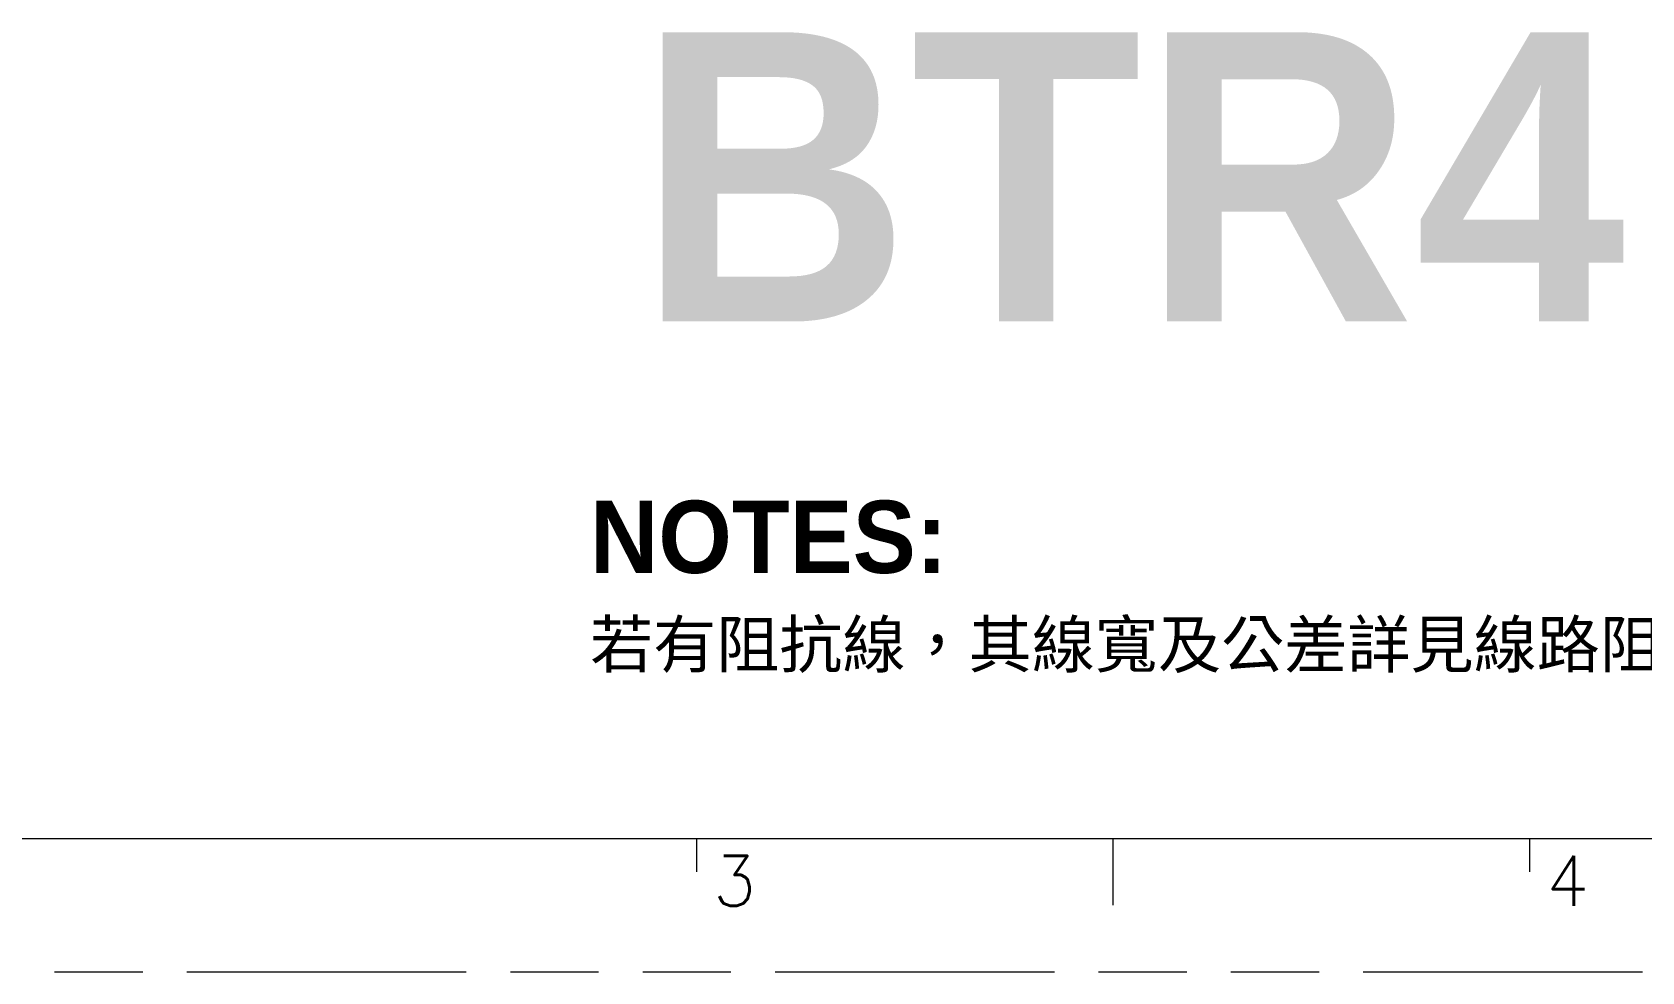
# Model space of a CAD drawing. Extents: x 726 to 3541, y -563 to 148.
# Drawn here: x 3363.9 to 3418.6, y -563 to -531 of the extents above; entities that cross this region are included whole.
import ezdxf

# ---------------------------------------------------------------- set-up
doc = ezdxf.new("R2010")
doc.units = 0
doc.linetypes.add('PHANTOM', pattern=[29.5, 9.5, -1.5, 3, -1.5, 3, -1.5, 9.5])
doc.layers.get('0').update_dxf_attribs({"lineweight": 5})
doc.layers.add('0PAPERF', color=2, linetype='PHANTOM', lineweight=5, plot=False)
doc.layers.add('DIM', color=3, linetype='Continuous', lineweight=5)
doc.styles.add('SIMPLEX', font='simplex.shx')
doc.styles.get("Standard").update_dxf_attribs({"font": 'txt.shx'})

msp = doc.modelspace()

# ---------------------------------------------------------------- linework, layer by layer
for p, q in [((3315.639, -558.428), (3534.307, -558.428)), ((3386.451, -558.428), (3386.451, -559.561)), ((3400.614, -558.428), (3400.614, -560.694)), ((3414.776, -558.428), (3414.776, -559.561))]:
    msp.add_line(p, q)
at = {"layer": '0PAPERF'}
msp.add_line((3309.124, -562.96), (3541.446, -562.96), dxfattribs=at)

# ---------------------------------------------------------------- texts
at = {"style": 'SIMPLEX'}
for s, p in [('3', (3387.018, -560.717)), ('4', (3415.343, -560.717))]:
    msp.add_text(s, height=1.699, dxfattribs=at).set_placement(p)
at = {"layer": 'DIM', "linetype": 'Continuous', "attachment_point": 1}
for s, insert, char_height, width in [('{\\fPMingLiU|b1|i0|c136|p18;\\H1.5625x;\\C1;BTR4}', (3384.443, -531.018), 6.2944, 161.72262), ('{\\fPMingLiU|b1|i0|c136|p18;\\H1.56250x;\\C1;NOTES:}\\P{\\fPMingLiU|b0|i0|c136|p18;若有阻抗線，其線寬及公差詳見線}{\\fPMingLiU|b0|i0|c136|p18;路阻抗圖}', (3382.829, -546.944), 1.5736, 40.43065)]:
    msp.add_mtext(s, dxfattribs=dict(at, insert=insert, char_height=char_height, width=width))

doc.saveas('drawing.dxf')
